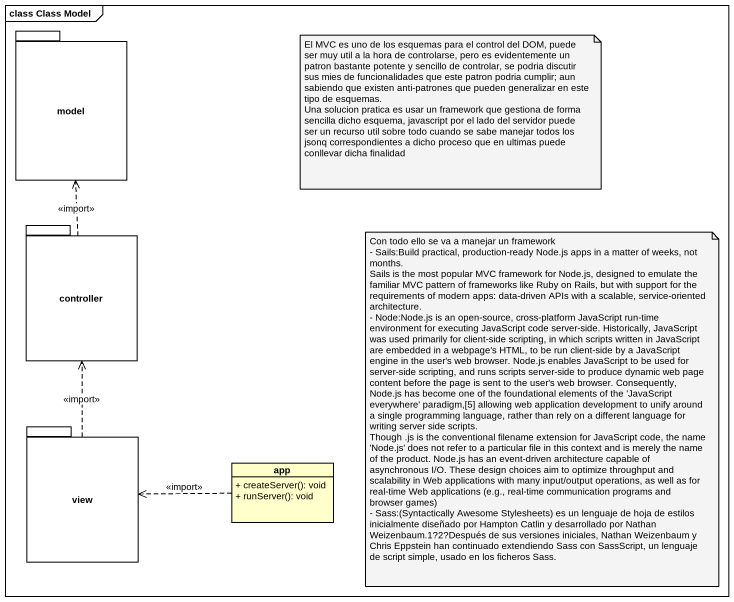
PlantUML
@startuml
mainframe class Class Model
hide circle
hide empty members
skinparam classAttributeIconSize 0
package model {
}
package controller {
}
package view {
}
class app {
  + createServer(): void
  + runServer(): void
}
controller .up.> model : <<import>>
view .up.> controller : <<import>>
app .left.> view : <<import>>
note as N1
  El MVC es uno de los esquemas para el control del DOM, puede ser muy util a la hora de controlarse, pero es evidentemente un patron bastante potente y sencillo de controlar, se podria discutir sus mies de funcionalidades que este patron podria cumplir; aun sabiendo que existen anti-patrones que pueden generalizar en este tipo de esquemas.
  Una solucion pratica es usar un framework que gestiona de forma sencilla dicho esquema, javascript por el lado del servidor puede ser un recurso util sobre todo cuando se sabe manejar todos los jsonq correspondientes a dicho proceso que en ultimas puede conllevar dicha finalidad
end note
note as N2
  Con todo ello se va a manejar un framework
  - Sails:Build practical, production-ready Node.js apps in a matter of weeks, not months.
  Sails is the most popular MVC framework for Node.js, designed to emulate the familiar MVC pattern of frameworks like Ruby on Rails, but with support for the requirements of modern apps: data-driven APIs with a scalable, service-oriented architecture.
  - Node:Node.js is an open-source, cross-platform JavaScript run-time environment for executing JavaScript code server-side. Historically, JavaScript was used primarily for client-side scripting, in which scripts written in JavaScript are embedded in a webpage's HTML, to be run client-side by a JavaScript engine in the user's web browser. Node.js enables JavaScript to be used for server-side scripting, and runs scripts server-side to produce dynamic web page content before the page is sent to the user's web browser. Consequently, Node.js has become one of the foundational elements of the 'JavaScript everywhere' paradigm,[5] allowing web application development to unify around a single programming language, rather than rely on a different language for writing server side scripts.
  Though .js is the conventional filename extension for JavaScript code, the name 'Node.js' does not refer to a particular file in this context and is merely the name of the product. Node.js has an event-driven architecture capable of asynchronous I/O. These design choices aim to optimize throughput and scalability in Web applications with many input/output operations, as well as for real-time Web applications (e.g., real-time communication programs and browser games)
  - Sass:(Syntactically Awesome Stylesheets) es un lenguaje de hoja de estilos inicialmente diseñado por Hampton Catlin y desarrollado por Nathan Weizenbaum.1?2?Después de sus versiones iniciales, Nathan Weizenbaum y Chris Eppstein han continuado extendiendo Sass con SassScript, un lenguaje de script simple, usado en los ficheros Sass.
end note
@enduml
